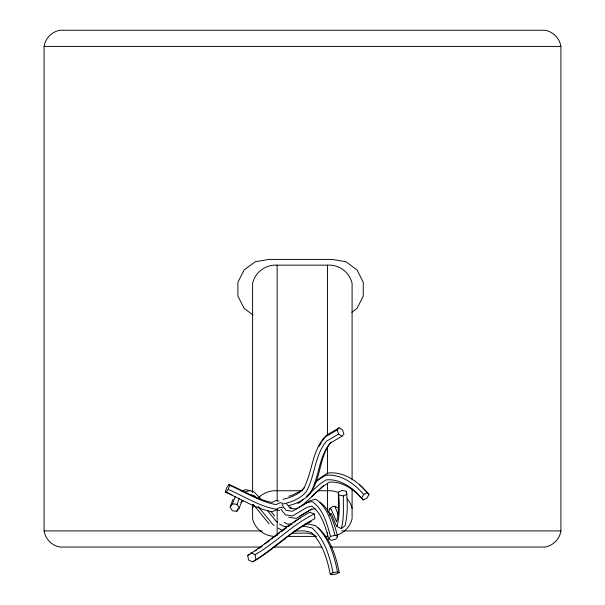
<?xml version="1.0" encoding="UTF-8"?>
<svg xmlns="http://www.w3.org/2000/svg" width="605" height="605" viewBox="0 0 605 605"><rect width="100%" height="100%" fill="white"/><g stroke="black" fill="none" stroke-linecap="round" stroke-linejoin="round"><path stroke-width="0.91" d="M328.855 512.48L329.362 508.964L333.098 506.309L334.905 506.4L338.233 507.943M329.612 515.422L329.884 513.554L331.396 513.63L335.631 524.338L337.046 526.539L341.25 528.505L345.039 525.813C347.731 514.794 347.678 502.649 346.423 491.404L342.105 490.368L338.429 492.122C338.218 501.976 339.246 512.314 336.622 521.865L331.071 509.055L329.362 508.964M261.413 547.049L60.25 547.049C52.09 545.876 45.277 539.055 44.097 530.903L44.097 46.404C45.277 38.244 52.09 31.422 60.25 30.25L544.75 30.25C552.909 31.422 559.723 38.244 560.903 46.404L560.903 530.903C559.723 539.055 552.909 545.876 544.75 547.049L330.36 547.049M242.038 500.517L239.27 508.049L236.865 511.263L232.29 510.779L230.127 507.066L233.001 499.254M230.127 507.066L232.539 503.852L235.133 496.781M239.27 508.049L237.107 504.336L239.338 498.263M236.865 511.263L237.765 508.805M279.676 510.537L276.432 509.773L272.371 511.732C255.945 508.85 241.236 498.989 225.983 492.485L225.294 491.555L226.799 487.532L229 484.439C243.18 490.466 256.845 499.654 272.076 502.445L276.198 500.448L278.95 501.106M225.983 492.485L228.176 489.392L229.688 485.369L229 484.439M337.046 526.539C339.738 515.52 339.685 503.375 338.429 492.122M341.25 528.505C344.396 518.114 343.096 506.725 343.398 495.949L347.073 494.194M363.174 499.949L361.533 498.112L363.628 494.459L367.371 492.651L369.012 494.497L366.917 498.142L363.174 499.949C354.991 490.163 342.687 481.066 329.37 482.162L323.01 486.344L302.901 504.895M318.88 446.543L321.414 442.626M322.427 441.06L325.982 435.585L339.178 427.818L342.551 429.943L343.92 434.156L341.916 436.243L330.133 443.178C318.495 457.403 319.251 477.141 310.471 492.893C305.132 499.707 296.926 503.579 288.676 505.606M331.306 442.043C317.617 457.584 322.17 482.646 306.599 496.75M328.712 538.949L330.527 536.431L335.026 535.274L337.703 536.635L335.888 539.161L331.389 540.318L328.712 538.949C325.52 527.295 322.057 513.411 311.696 506.12L307.075 507.338L292.548 515.929L285.416 514.847L280.932 509.191M282.898 499.352C290.634 497.59 298.726 494.557 303.854 488.235C312.422 471.923 311.923 451.829 324.333 437.46L337.166 429.905L339.178 427.818M304.595 487.358L301.411 490.625L291.421 495.563L288.819 496.213M240.941 502.589L242.998 500.668M316.188 481.497L319.561 478.389L327.6 473.102C343.096 470.985 357.827 481.24 367.371 492.651M315.016 482.866L317.731 480.362L325.346 475.348C340.305 473.465 354.432 483.463 363.628 494.459M302.923 499.586L299.483 502.763L297.751 503.398M307.06 495.775L319.455 484.34L326.239 479.878C340.101 478.502 353.01 487.925 361.533 498.112M311.757 496.448L323.463 485.649M247.687 555.496C269.112 542.171 287.405 523.643 309.994 512.261L314.298 514L314.971 518.606C292.381 529.988 274.088 548.516 252.663 561.841L248.557 560.003L247.687 555.496L249.903 554.172M264.786 544.092L269.921 540.242M271.388 539.146L279.465 533.096M280.932 531.992L286.8 527.598M351.853 312.233L357.041 308.406L363.257 296.079L363.257 282.27L357.041 269.943L345.931 261.738L332.327 259.409L268.832 259.409L255.227 261.738L244.118 269.943L237.901 282.27L237.901 296.079L244.118 308.406L253.003 314.971M288.267 526.494L291.814 523.892M293.236 522.856L298.318 519.309M255.076 551.004L256.565 549.945M258.063 548.886L262.555 545.702M250.924 552.819L255.03 554.649C275.956 542.897 292.57 524.301 314.298 514M252.663 561.841C273.49 550.323 289.924 531.863 311.341 521.472M299.725 516.133L311.832 508.979M341.916 436.243L338.535 434.118L326.405 441.257C314.494 455.527 315.19 475.394 306.47 491.328C300.579 498.792 291.171 502.263 282.142 504.215M299.059 518.81L300.587 517.94M294.559 530.986L304.557 530.903L311.023 532.332C322.48 542.987 327.305 559.133 330.224 574.1L333.022 572.663L337.507 571.876L339.193 572.519C336.04 556.411 330.723 539.01 318.139 527.764M339.193 572.519L336.403 573.956L331.918 574.75L330.224 574.1M241.781 490.973L245.932 489.604L254.055 491.888L260.929 499.117M244.503 492.281L250.122 490.428M315.152 508.563L310.819 509.705L296.185 518.349L288.645 517.207M292.026 524.059L287.375 524.096L284.199 522.41M305.064 523.953L307.854 523.93L315.523 525.624C328.659 537.164 334.232 555.193 337.507 571.876M288.759 526.433L284.078 526.471L279.442 524.013M301.887 526.32L304.693 526.297L311.968 527.908C324.545 539.153 329.861 556.555 333.022 572.663M292.933 533.247L307.574 533.134L313.64 534.472L316.052 536.658M44.097 46.404L560.903 46.404M252.603 492.621L252.603 283.299A23.671 23.671 0 0 1 277.151 265.156L327.539 265.156A23.671 23.671 0 0 1 352.095 283.299L352.095 479.818M302.349 490.753L277.151 490.753A23.663 22.892 0 0 0 258.751 497.537M318.207 490.753L327.539 490.753A23.663 22.892 0 0 1 338.339 492.538M44.097 530.903L262.343 530.903M341.712 530.903L560.903 530.903M287.413 536.401L316.339 536.401M324.741 536.401L327.539 536.401L327.539 532.672M273.694 547.049L321.86 547.049M232.539 503.852L237.107 504.336M282.58 503.231L280.145 502.657L276.077 504.623C259.658 501.734 244.942 491.873 229.688 485.369M282.913 507.943L280.259 507.315L276.22 509.266C259.212 506.324 243.966 496.13 228.176 489.392M339.08 494.92L343.398 495.949M251.521 494.807L254.735 496.002L256.633 497.923M225.294 491.555L232.078 494.867M278.043 528.097L282.845 530.645M319.916 502.127C330.61 509.947 334.391 524.369 337.703 536.635M277.604 522.266L276.092 521.177L267.365 510.439M274.194 525.465L272.742 524.414L258.093 506.393M359.529 484.703L369.012 494.497M271.055 511.565L274.625 515.959M253.397 504.57L269.112 523.907M290.445 506.914L291.595 508.366M286.74 503.957L290.082 508.177L295.974 509.07L310.206 500.653L315.689 499.208C327.555 506.846 331.464 522.387 335.026 535.274M282.119 505.266L286.135 510.333L292.442 511.286L306.765 502.815L311.968 501.447C323.335 508.964 327.086 523.96 330.527 536.431M334.905 506.4L338.24 514.81M337.166 429.905L338.535 434.118M255.03 554.649L255.9 559.164M346.423 491.404L346.446 494.224M352.095 488.931L352.095 518.871A23.663 22.892 0 0 1 336.652 535.243M327.539 265.156L327.539 435.615M327.539 448.486L327.539 474.146M327.539 483.372L327.539 511.248M277.151 265.156L277.151 501M277.151 509.387L277.151 535.47M252.603 504.6L252.603 518.871A23.663 22.892 0 0 0 275.351 536.446M347.157 498.83A23.663 22.892 0 0 1 352.095 508.283M252.595 508.283A23.663 22.892 0 0 1 253.714 504.925"/></g></svg>
